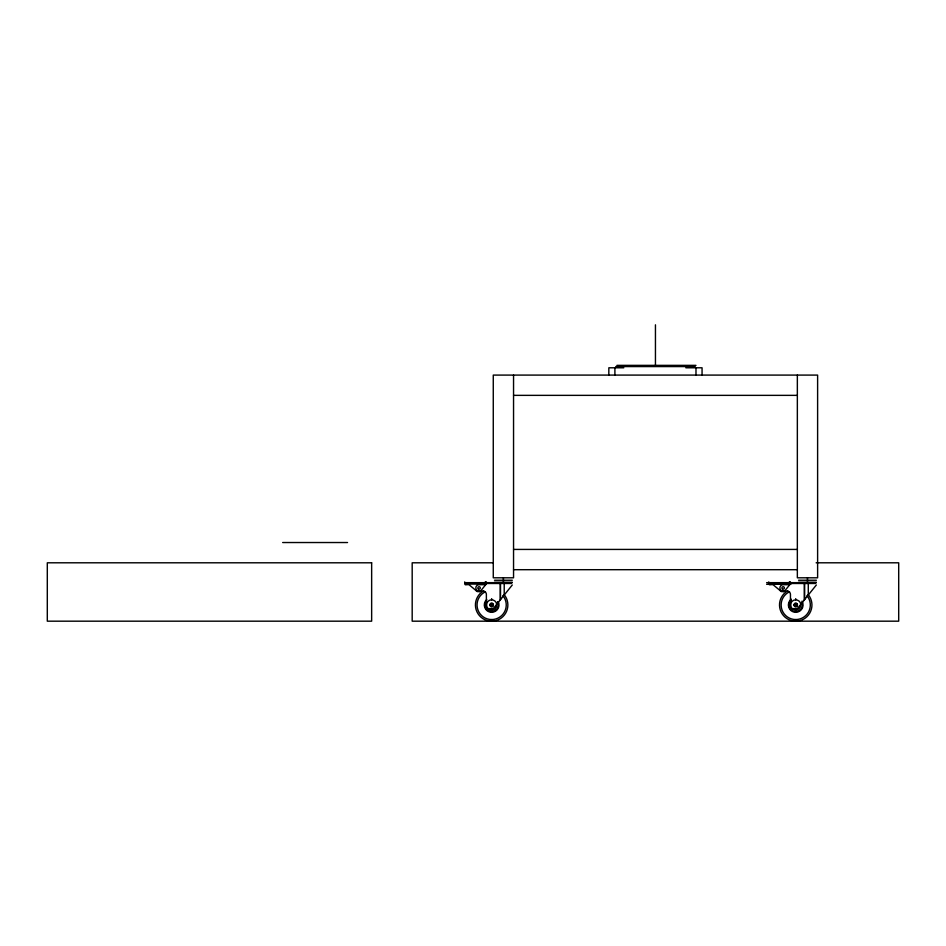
<?xml version="1.0" encoding="UTF-8"?>
<svg xmlns="http://www.w3.org/2000/svg" width="946" height="946" viewBox="0 0 946 946"><rect width="100%" height="100%" fill="white"/><g stroke="black" fill="none" stroke-linecap="round" stroke-linejoin="round"><path stroke-width="1.42" d="M480.261 591.404L486.031 584.285C483.501 581.695 488.455 581.684 486.031 583.481L464.687 583.481M795.137 604.092L795.137 605.842M479.078 590.931L479.397 591.593M783.146 590.931L783.465 591.593M492.428 605.617L492.086 604.045M489.874 604.79L490.619 603.513M492.689 606.421L493.422 605.144M793.942 604.79L794.687 603.513M796.757 606.421L797.49 605.144M512.283 584.983L494.013 607.71A2.436 2.436 0 0 1 492.109 608.621L488.006 608.621A1.62 1.62 0 0 1 486.374 606.989L486.374 594.431A3.24 3.24 0 0 0 483.134 591.179L479.078 591.179A3.24 3.24 0 0 1 475.838 587.939A3.24 3.24 0 0 1 479.078 584.699L484.754 584.699A2.022 2.022 0 0 0 486.611 583.481L511.514 583.481M816.351 584.983L798.081 607.71A2.436 2.436 0 0 1 796.189 608.621L792.074 608.621A1.62 1.62 0 0 1 790.454 606.989L790.454 594.431A3.24 3.24 0 0 0 787.202 591.179L783.158 591.179A3.24 3.24 0 0 1 779.906 587.939A3.24 3.24 0 0 1 783.158 584.699L788.834 584.699A2.022 2.022 0 0 0 790.69 583.481L815.582 583.481M784.329 591.404L790.099 584.285C787.439 581.778 792.535 581.589 790.099 583.481L768.755 583.481M492.464 605.641C490.584 607.297 489.886 603.3 492.097 604.009M795.42 603.962L796.733 605.002L795.29 605.889M795.598 604.163C793.316 606.54 798.566 605.227 795.574 603.95M491.648 604.151C489.117 606.256 494.344 605.487 491.731 603.938M616.922 365.357L695.984 365.357M615.716 366.575L695.18 366.575M623.769 367.793L608.846 367.793L608.822 375.089M685.85 367.793L702.062 367.793L702.062 375.089M513.548 395.357L797.348 395.357M282.665 542.531L347.537 542.531M513.548 549.425L797.348 549.425M493.268 562.799L412.184 562.799L412.184 621.179L898.7 621.179L898.7 562.799L816.138 562.799M513.548 569.693L797.348 569.693M494.498 580.241L512.318 580.241M798.566 580.241L816.386 580.241M494.498 582.263L512.318 582.263M798.566 582.263L816.386 582.263M464.687 582.665L485.215 582.665M486.788 582.665L512.306 582.665M766.627 582.665L816.374 582.665M484.79 583.883L465.905 583.883L465.905 584.699M788.858 583.883L769.973 583.883L769.973 584.699M766.627 584.285L790.809 584.285M476.299 590.777L480.769 590.777M780.367 590.777L784.837 590.777M479.918 591.593L477.269 591.593L469.003 584.699L465.042 584.557L464.687 581.932M783.986 591.593L781.349 591.593L773.071 584.699L769.11 584.557L768.755 581.932M490.915 603.347L492.393 603.347M794.983 603.347L796.461 603.347M490.915 606.587L492.393 606.587M794.983 606.587L796.461 606.587M796.757 603.513L797.49 604.79M793.942 605.144L794.687 606.421M492.689 603.513L493.422 604.79M489.874 605.144L490.619 606.421M808.286 582.665L808.286 595.01M807.482 577.829L807.482 582.511M804.585 583.481L804.585 599.622M804.36 583.481L804.36 599.894M797.348 375.089L797.348 577.805L817.616 577.805L817.616 375.089L493.268 375.089L493.268 577.805L513.548 577.805L513.548 375.089M795.716 598.629L795.716 599.823M795.716 610.04L795.716 612.334M795.716 619.559L795.716 621.144M790.099 581.932L790.099 583.197M789.283 581.932L789.283 583.41M695.984 367.793L695.984 375.089M655.448 324.821L655.448 365.357M614.9 367.793L614.9 375.089M504.218 582.665L504.218 595.01M503.402 577.829L503.402 582.511M500.505 583.481L500.505 599.622M500.292 583.481L500.292 599.894M491.648 598.629L491.648 599.823M491.648 610.04L491.648 612.334M491.648 619.559L491.648 621.144M486.031 581.932L486.031 583.197M485.215 581.932L485.215 583.41M808.191 594.596A16.212 16.212 0 0 1 805.318 618.045A16.212 16.212 0 0 1 782.094 613.753A16.212 16.212 0 0 1 787.782 590.824M504.112 594.596A16.212 16.212 0 0 1 501.25 618.045A16.212 16.212 0 0 1 478.014 613.753A16.212 16.212 0 0 1 483.713 590.824M497.513 601.952A6.598 6.598 0 0 1 495.42 610.383A6.598 6.598 0 0 1 486.788 609.425A6.598 6.598 0 0 1 486.575 600.745M498.199 601.597A7.367 7.367 0 0 1 495.562 611.199A7.367 7.367 0 0 1 485.771 609.39A7.367 7.367 0 0 1 486.741 599.48M496.745 604.305A5.144 5.144 0 0 0 489.366 600.355A5.144 5.144 0 0 0 488.03 608.621A5.073 5.073 0 0 0 496.685 604.388M502.87 595.625A14.592 14.592 0 0 1 499.996 616.946A14.592 14.592 0 0 1 479.007 612.263A14.592 14.592 0 0 1 485.452 591.747M499.547 582.842A1.348 1.005 68.1 0 1 499.973 583.032M801.794 602.389A6.598 6.598 0 0 1 798.944 610.714A6.598 6.598 0 0 1 790.359 608.81A6.598 6.598 0 0 1 791.317 600.06M802.007 601.136A7.367 7.367 0 0 1 799.784 611.104A7.367 7.367 0 0 1 789.733 609.248A7.367 7.367 0 0 1 791.223 599.137M792.098 608.621A5.144 5.144 0 0 1 793.446 600.355A5.144 5.144 0 0 1 800.813 604.305M800.754 604.388A5.073 5.073 0 0 1 792.204 608.621M806.938 595.625A14.592 14.592 0 0 1 804.065 616.946A14.592 14.592 0 0 1 783.087 612.263A14.592 14.592 0 0 1 789.532 591.747M803.627 582.842A1.348 1.005 68.1 0 1 804.041 583.032M371.648 562.799L47.3 562.799L47.3 621.179L371.648 621.179L371.648 562.799M478.44 588.968A1.218 1.218 0 0 0 480.296 587.986A1.218 1.218 0 0 0 478.51 586.863A1.218 1.218 0 0 0 478.44 588.968M490.785 606.339A1.62 1.62 0 0 0 493.268 605.038A1.62 1.62 0 0 0 490.891 603.536A1.62 1.62 0 0 0 490.785 606.339M782.508 588.968A1.218 1.218 0 0 0 784.364 587.986A1.218 1.218 0 0 0 782.578 586.863A1.218 1.218 0 0 0 782.508 588.968M794.853 606.339A1.62 1.62 0 0 0 797.336 605.038A1.62 1.62 0 0 0 794.971 603.536A1.62 1.62 0 0 0 794.853 606.339"/></g></svg>
